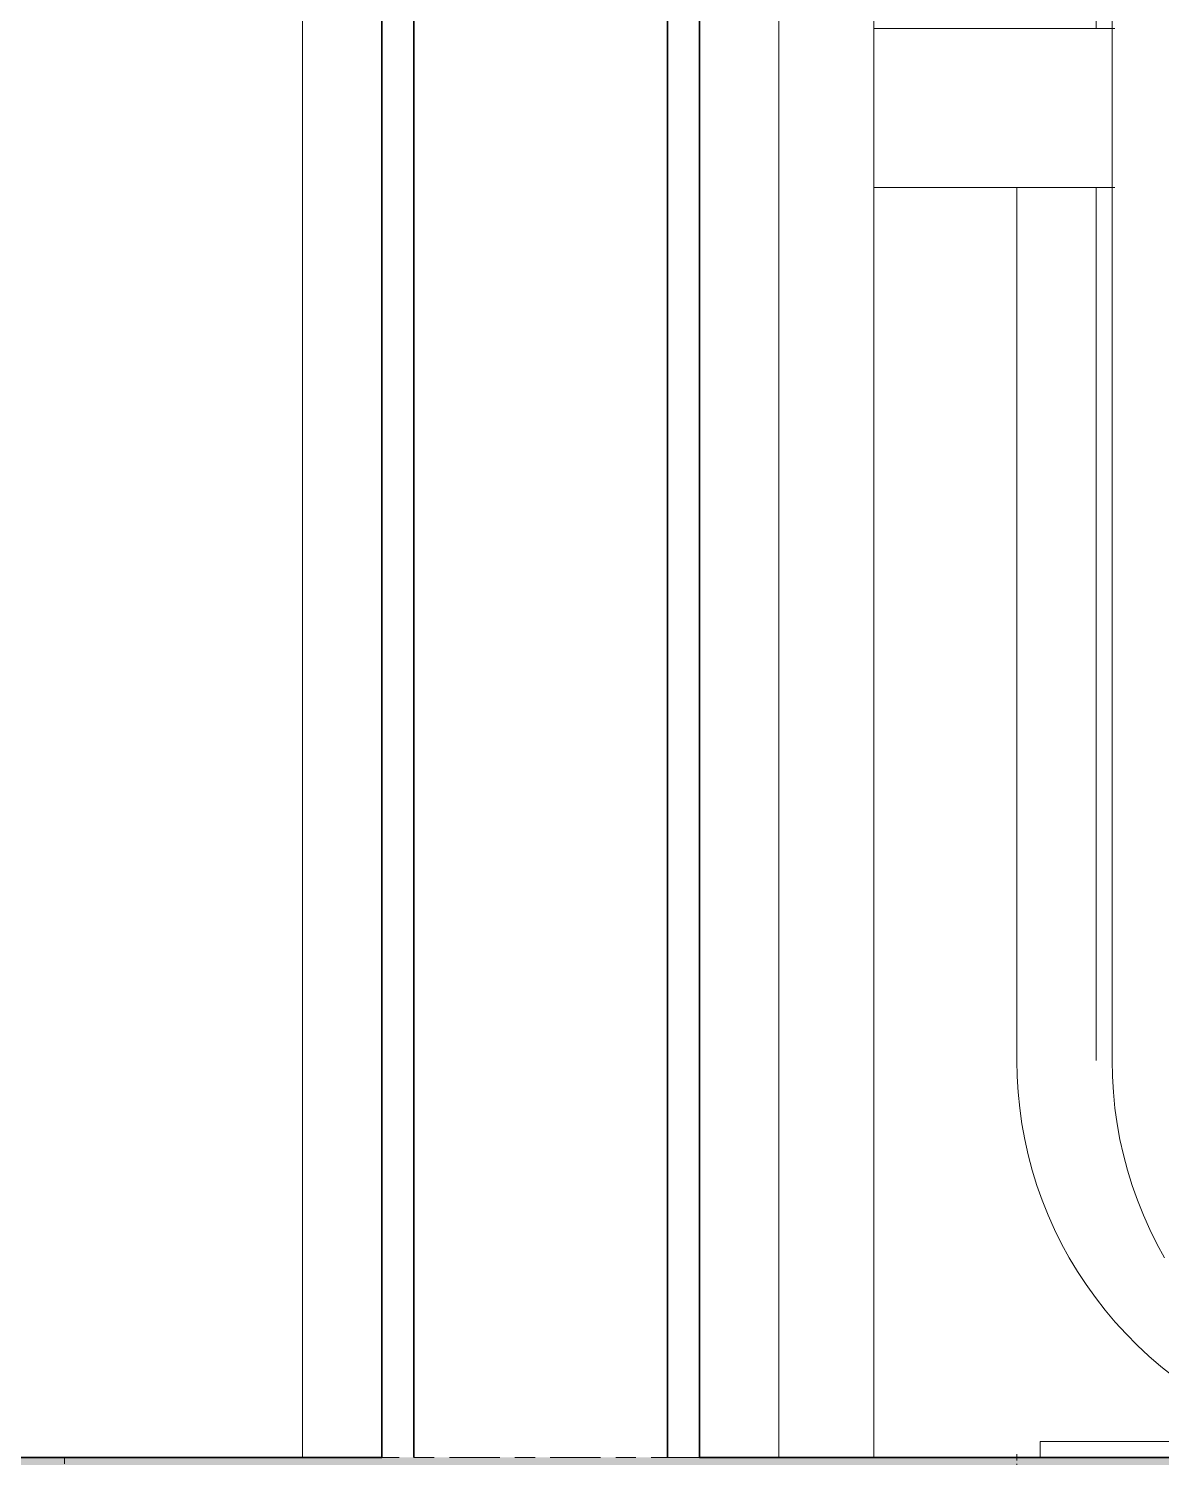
# Model space of a CAD drawing. Header units: millimetres. Extents: x 652554 to 1678317, y -308114 to 170803.
# Drawn here: x 732385.5 to 732742.4, y 153905.5 to 154355.5 of the extents above; entities that cross this region are included whole.
import ezdxf

# ---------------------------------------------------------------- set-up
doc = ezdxf.new("R2010")
doc.units = ezdxf.units.MM
for name, pattern in [('Centre', [31.75, 6.35, -4.7625, 15.875, -4.7625]), ('DPA_Hidden 50', [3, 2, -1]), ('DPA_Hidden 500', [1.4, 0.8, -0.6])]:
    doc.linetypes.add(name, pattern=pattern)
doc.layers.add('000 - 0_HIDE_OBJ_FRAMING_DEF_SUB_1', color=251, linetype='Continuous')
for name, color, linetype, lineweight in [('A-DETL', 1, 'Continuous', 70), ('A-FLOR-E', 2, 'Continuous', 35), ('A-FLOR-LEVL', 3, 'Continuous', 9), ('A-FLOR-PATT', 1, 'Continuous', 70), ('A-GENM', 1, 'Continuous', 9), ('A-GENM-HDLN', 2, 'DPA_Hidden 500', 9), ('A-GLAZ-CURT', 2, 'Continuous', 9), ('A-GLAZ-CWMG', 2, 'Continuous', 35)]:
    doc.layers.add(name, color=color, linetype=linetype, lineweight=lineweight)

# ---------------------------------------------------------------- blocks, each defined once
blk = doc.blocks.new('DPA_CP_Fence Type D - Fence Post Left w MRTA Logo-17962572-2240-01 ENTRANCE 2 ELEVATION 2')
at = {"layer": 'A-GLAZ-CURT'}
for p, q in [((-38883.71, 102895), (-38883.71, 101220)), ((-38733.71, 101220), (-38733.71, 102895))]:
    blk.add_line(p, q, dxfattribs=at)
blk = doc.blocks.new('Rectangular Mullion - Mullion_Beam 300x400-17948330-2240-01 ENTRANCE 2 ELEVATION 2')
at = {"layer": 'A-GLAZ-CWMG'}
for p, q in [((-38958.71, 101220), (-38883.7, 101220)), ((-38883.7, 101220), (-38958.71, 101220)), ((-38703.73, 101220), (-38658.71, 101220)), ((-38658.71, 101220), (-38703.73, 101220))]:
    blk.add_line(p, q, dxfattribs=at)
blk = doc.blocks.new('Rectangular Mullion - Mullion_Beam 300x400-17948329-2240-01 ENTRANCE 2 ELEVATION 2')
at = {"layer": 'A-GLAZ-CWMG'}
for p, q in [((-38958.71, 101220), (-38883.7, 101220)), ((-38883.7, 101220), (-38958.71, 101220)), ((-38658.71, 101220), (-38733.71, 101220)), ((-38703.73, 101220), (-38658.71, 101220))]:
    blk.add_line(p, q, dxfattribs=at)
blk = doc.blocks.new('Rectangular Mullion - Mullion_Beam 300x400-V192-2240-01 ENTRANCE 2 ELEVATION 2')
at = {"layer": 'A-GLAZ-CWMG'}
for p, q in [((-38958.71, 101220), (-38883.7, 101220)), ((-38883.7, 101220), (-38958.71, 101220)), ((-38733.71, 101220), (-38658.71, 101220)), ((-38658.71, 101220), (-38733.71, 101220))]:
    blk.add_line(p, q, dxfattribs=at)
blk = doc.blocks.new('Rectangular Mullion - Mullion_Beam 300x400-17962571-2240-01 ENTRANCE 2 ELEVATION 2')
at = {"layer": 'A-GLAZ-CWMG'}
for p, q in [((-38958.71, 101220), (-38867.11, 101220)), ((-38858.71, 101220), (-38958.71, 101220)), ((-38658.71, 101220), (-38758.71, 101220)), ((-38750.31, 101220), (-38658.71, 101220))]:
    blk.add_line(p, q, dxfattribs=at)
blk = doc.blocks.new('Rectangular Mullion - Mullion_H-Beam-17948301-2240-01 ENTRANCE 2 ELEVATION 2')
at = {"layer": 'A-GLAZ-CWMG'}
for p, q in [((-38858.71, 101220), (-38858.71, 103220)), ((-38858.71, 103220), (-38858.71, 101220)), ((-38848.71, 103220), (-38848.71, 101220)), ((-38848.71, 103220), (-38848.71, 101220)), ((-38848.71, 103220), (-38848.71, 101220)), ((-38848.71, 103220), (-38848.71, 101220)), ((-38768.71, 103220), (-38768.71, 101220)), ((-38768.71, 103220), (-38768.71, 101220)), ((-38768.71, 103220), (-38768.71, 101220)), ((-38768.71, 103220), (-38768.71, 101220)), ((-38758.71, 103220), (-38758.71, 101220)), ((-38758.71, 103220), (-38758.71, 101220))]:
    blk.add_line(p, q, dxfattribs=at)
blk = doc.blocks.new('DPA_GM-Manhole Cover Type 2 - 900x900-10563838-2240-01 ENTRANCE 2 ELEVATION 2')
at = {"layer": '000 - 0_HIDE_OBJ_FRAMING_DEF_SUB_1'}
for p, q in [((-38658.71, 101220), (-37458.71, 101220)), ((-37458.71, 101220), (-38658.71, 101220))]:
    blk.add_line(p, q, dxfattribs=at)
blk = doc.blocks.new('DPA_GM-Manhole Cover Type 2 - 900x900-V447-2240-01 ENTRANCE 2 ELEVATION 2')
at = {"layer": 'A-GENM-HDLN'}
for p, q in [((-38658.71, 101220), (-38651.36, 101220)), ((-38651.36, 101220), (-38658.71, 101220))]:
    blk.add_line(p, q, dxfattribs=at)
blk = doc.blocks.new('DPA_CP_Fence Type D - Fence Post Left w MRTA Logo-17199497-2240-01 ENTRANCE 2 ELEVATION 2')
at = {"layer": 'A-GLAZ-CURT'}
for p, q in [((-38628.71, 103095), (-38628.71, 101345)), ((-38703.71, 101220), (-38703.71, 102895)), ((-38627.86, 101670), (-38703.83, 101670)), ((-38703.71, 101670), (-38628.56, 101670)), ((-38703.83, 101620), (-38627.86, 101620)), ((-38628.58, 101620), (-38703.71, 101620))]:
    blk.add_line(p, q, dxfattribs=at)
at = {"layer": 'A-GLAZ-CURT', "flags": 128}
blk.add_lwpolyline([(-38628.71, 101345), (-38628.61, 101340), (-38628.31, 101335.01), (-38627.81, 101330.04), (-38627.12, 101325.09), (-38626.22, 101320.17), (-38625.13, 101315.29), (-38623.85, 101310.46), (-38622.37, 101305.68), (-38620.7, 101300.97), (-38618.85, 101296.32), (-38616.81, 101291.76), (-38614.59, 101287.28), (-38612.19, 101282.89)], dxfattribs=at)
blk = doc.blocks.new('Rectangular Mullion - Mullion_Beam 300x400-17199496-2240-01 ENTRANCE 2 ELEVATION 2')
at = {"layer": 'A-GLAZ-CWMG'}
for q in [(-38733.71, 101220), (-38703.73, 101220)]:
    blk.add_line((-38651.36, 101220), q, dxfattribs=at)
blk = doc.blocks.new('DPA_Drainage Gutter_Landscape_Type A - DPA_Drainage Gutter_Landscape_Type A-17285389-2240-01 ENTRANCE 2 ELEVATION 2')
at = {"layer": 'A-GENM'}
for p, q in [((-38651.36, 101225), (-38537.83, 101225)), ((-38537.83, 101225), (-38651.36, 101225)), ((-38651.36, 101225), (-38651.36, 101220)), ((-38651.36, 101220), (-38651.36, 101225)), ((-38651.36, 101225), (-38537.83, 101225)), ((-38537.83, 101225), (-38651.36, 101225)), ((-38651.36, 101225), (-38651.36, 101220)), ((-38651.36, 101220), (-38651.36, 101225)), ((-38651.36, 101225), (-38537.83, 101225)), ((-38537.83, 101225), (-38651.36, 101225)), ((-38651.36, 101225), (-38651.36, 101220)), ((-38651.36, 101220), (-38651.36, 101225)), ((-38651.36, 101225), (-38537.83, 101225)), ((-38537.83, 101225), (-38651.36, 101225)), ((-38651.36, 101225), (-38651.36, 101220)), ((-38651.36, 101220), (-38651.36, 101225)), ((-38651.36, 101225), (-38537.83, 101225)), ((-38537.83, 101225), (-38651.36, 101225)), ((-38651.36, 101225), (-38651.36, 101220)), ((-38651.36, 101220), (-38651.36, 101225)), ((-38651.36, 101225), (-38256.36, 101225)), ((-38537.83, 101225), (-38651.36, 101225)), ((-38651.36, 101225), (-38651.36, 101220)), ((-38651.36, 101220), (-38651.36, 101225)), ((-38651.36, 101225), (-38256.36, 101225)), ((-38256.36, 101225), (-38651.36, 101225)), ((-38651.36, 101225), (-38651.36, 101220)), ((-38651.36, 101220), (-38651.36, 101225)), ((-38651.36, 101225), (-38256.36, 101225)), ((-38256.36, 101225), (-38651.36, 101225)), ((-38651.36, 101225), (-38651.36, 101220)), ((-38651.36, 101220), (-38651.36, 101225)), ((-38651.36, 101225), (-38256.36, 101225)), ((-38256.36, 101225), (-38651.36, 101225)), ((-38651.36, 101225), (-38651.36, 101220)), ((-38651.36, 101220), (-38651.36, 101225)), ((-38651.36, 101225), (-38256.36, 101225)), ((-38256.36, 101225), (-38651.36, 101225)), ((-38651.36, 101225), (-38651.36, 101220)), ((-38651.36, 101220), (-38651.36, 101225)), ((-38651.36, 101225), (-38256.36, 101225)), ((-38256.36, 101225), (-38651.36, 101225)), ((-38651.36, 101225), (-38651.36, 101220)), ((-38651.36, 101220), (-38651.36, 101225)), ((-38651.36, 101225), (-38256.36, 101225)), ((-38256.36, 101225), (-38651.36, 101225)), ((-38651.36, 101225), (-38651.36, 101220)), ((-38651.36, 101220), (-38651.36, 101225)), ((-38651.36, 101225), (-38537.83, 101225)), ((-38537.83, 101225), (-38651.36, 101225)), ((-38651.36, 101225), (-38651.36, 101220)), ((-38651.36, 101220), (-38651.36, 101225)), ((-38651.36, 101225), (-38256.36, 101225)), ((-38256.36, 101225), (-38651.36, 101225)), ((-38651.36, 101225), (-38651.36, 101220)), ((-38651.36, 101220), (-38651.36, 101225)), ((-38644.36, 101225), (-38544.36, 101225)), ((-38544.36, 101225), (-38644.36, 101225)), ((-38644.36, 101225), (-38544.36, 101225)), ((-38544.36, 101225), (-38644.36, 101225)), ((-38644.36, 101225), (-38544.36, 101225)), ((-38544.36, 101225), (-38644.36, 101225)), ((-38644.36, 101225), (-38544.36, 101225)), ((-38544.36, 101225), (-38644.36, 101225)), ((-38644.36, 101225), (-38544.36, 101225)), ((-38544.36, 101225), (-38644.36, 101225)), ((-38644.36, 101225), (-38544.36, 101225)), ((-38544.36, 101225), (-38644.36, 101225)), ((-38644.36, 101225), (-38544.36, 101225)), ((-38544.36, 101225), (-38644.36, 101225)), ((-38644.36, 101225), (-38544.36, 101225)), ((-38544.36, 101225), (-38644.36, 101225)), ((-38644.36, 101225), (-38544.36, 101225)), ((-38544.36, 101225), (-38644.36, 101225)), ((-38644.36, 101225), (-38544.36, 101225)), ((-38544.36, 101225), (-38644.36, 101225)), ((-38644.36, 101225), (-38544.36, 101225)), ((-38544.36, 101225), (-38644.36, 101225)), ((-38644.36, 101225), (-38544.36, 101225)), ((-38544.36, 101225), (-38644.36, 101225)), ((-38644.36, 101225), (-38544.36, 101225)), ((-38544.36, 101225), (-38644.36, 101225)), ((-38644.36, 101225), (-38544.36, 101225)), ((-38544.36, 101225), (-38644.36, 101225))]:
    blk.add_line(p, q, dxfattribs=at)
blk = doc.blocks.new('Rectangular Mullion - Mullion_Beam 300x400-15315785-2240-01 ENTRANCE 2 ELEVATION 2')
at = {"layer": 'A-GLAZ-CWMG'}
blk.add_line((-38651.36, 101220), (-38703.73, 101220), dxfattribs=at)
blk.add_line((-38651.36, 101220), (-38703.73, 101220), dxfattribs=at)
blk = doc.blocks.new('DPA_CP_Fence Type D - Fence Post Left w MRTA Logo-V467-2240-01 ENTRANCE 2 ELEVATION 2')
at = {"layer": 'A-GLAZ-CURT'}
for p, q in [((-38633.71, 102188.66), (-38633.71, 101670)), ((-38633.71, 101670), (-38633.71, 102188.66)), ((-38657.86, 101670), (-38703.71, 101670)), ((-38703.71, 101670), (-38658.56, 101670)), ((-38703.71, 101620), (-38657.86, 101620)), ((-38658.58, 101620), (-38703.71, 101620)), ((-38658.71, 101620), (-38658.71, 101345)), ((-38633.71, 101620), (-38633.71, 101345)), ((-38633.71, 101345), (-38633.71, 101620))]:
    blk.add_line(p, q, dxfattribs=at)
at = {"layer": 'A-GLAZ-CURT', "flags": 128}
blk.add_lwpolyline([(-38658.71, 101345), (-38658.61, 101340), (-38658.31, 101335.01), (-38657.81, 101330.04), (-38657.12, 101325.09), (-38656.22, 101320.17), (-38655.13, 101315.29), (-38653.85, 101310.46), (-38652.37, 101305.68), (-38650.7, 101300.97), (-38648.85, 101296.32), (-38646.81, 101291.76), (-38644.59, 101287.28), (-38642.19, 101282.89), (-38639.62, 101278.6), (-38636.88, 101274.42), (-38633.98, 101270.35), (-38630.91, 101266.4), (-38627.69, 101262.58), (-38624.32, 101258.88), (-38620.8, 101255.33), (-38617.15, 101251.92), (-38613.36, 101248.66), (-38609.44, 101245.55)], dxfattribs=at)

msp = doc.modelspace()

# ---------------------------------------------------------------- hatches: boundary and pattern name
at = {"layer": 'A-FLOR-PATT', "lineweight": 9}
h = msp.add_hatch(dxfattribs=at)
h.set_pattern_fill('FP_11', color=256, style=0, pattern_type=2)
h.set_pattern_definition([(50, (761426.9, 52685.5), (728.7365, -63.7558), [76.2, -838.2]), (355, (761426.9, 52685.5), (-140.9716, 764.2276), [60.96, -670.56]), (100.451, (761487.6, 52680.2), (587.77, 700.4668), [64.76, -712.36]), (46.184, (761426.9, 52888.7), (1084.316, -168.171), [114.3, -1257.3]), (96.636, (761517.3, 52874.7), (949.61, 989.71), [97.14, -1068.54]), (351.184, (761426.9, 52888.7), (949.62, 989.701), [91.44, -1005.84]), (21, (761528.5, 52837.9), (606.458, -409.0606), [76.2, -838.2]), (326, (761528.5, 52837.9), (247.2083, 736.753), [60.96, -670.56]), (71.451, (761579, 52803.8), (853.6683, 327.6855), [64.76, -712.36]), (37.5, (761426.9, 52685.5), (12.3547, 338.2201), [33.528, -628.904, 33.528, -647.192, -673.1]), (37.5, (761426.9, 52685.5), (12.3547, 338.2201), [-1343.152, 33.528, -639.572]), (7.5, (761426.9, 52685.5), (267.2789, 400.7221), [33.528, -354.584, 33.528, -613.664, -256.54]), (7.5, (761426.9, 52685.5), (267.2789, 400.7221), [-1035.304, 33.528, -223.012]), (327.5, (761200.32, 52685.5), (542.3633, -22.91534), [33.528, -220.472, 33.528, -758.952, -1051.56]), (327.5, (761200.32, 52685.5), (542.3633, -22.91534), [-1046.48, 33.528, -1018.032]), (317.5, (761098.7, 52685.5), (592.517, 101.7071), [33.528, -296.672, 33.528, -492.76, -746.76]), (317.5, (761098.7, 52685.5), (592.517, 101.7071), [-856.488, 33.528, -713.232])])
h.paths.add_polyline_path([(728597.4073, 153755.4952), (751724.2123, 153755.4952), (751724.2123, 153905.4952), (728597.4073, 153905.4952)])

# ---------------------------------------------------------------- linework, layer by layer
at = {"layer": 'A-DETL', "color": 9, "linetype": 'DPA_Hidden 50', "lineweight": 9}
for p, q in [((732396.8558, 153905.4952), (732396.8558, 151947.1194)), ((732696.8558, 153906.4952), (732696.8558, 151947.1194))]:
    msp.add_line(p, q, dxfattribs=at)
at = {"layer": 'A-FLOR-E'}
for p, q in [((728597.4073, 153905.4952), (732471.8728, 153905.4952)), ((732621.8558, 153905.4952), (732704.2084, 153905.4952))]:
    msp.add_line(p, q, dxfattribs=at)
at = {"layer": 'A-FLOR-LEVL', "linetype": 'Centre'}
msp.add_line((725077.5054, 153905.4952), (766666.9021, 153905.4952), dxfattribs=at)

# ---------------------------------------------------------------- block references
at = {"layer": 'A-GENM'}
for name in ['DPA_Drainage Gutter_Landscape_Type A - DPA_Drainage Gutter_Landscape_Type A-17285389-2240-01 ENTRANCE 2 ELEVATION 2', 'DPA_GM-Manhole Cover Type 2 - 900x900-10563838-2240-01 ENTRANCE 2 ELEVATION 2', 'DPA_GM-Manhole Cover Type 2 - 900x900-V447-2240-01 ENTRANCE 2 ELEVATION 2']:
    msp.add_blockref(name, (771355.5694, 52685.4952), dxfattribs=at)
at = {"layer": 'A-GLAZ-CURT'}
for name in ['DPA_CP_Fence Type D - Fence Post Left w MRTA Logo-V467-2240-01 ENTRANCE 2 ELEVATION 2', 'DPA_CP_Fence Type D - Fence Post Left w MRTA Logo-17199497-2240-01 ENTRANCE 2 ELEVATION 2', 'DPA_CP_Fence Type D - Fence Post Left w MRTA Logo-17962572-2240-01 ENTRANCE 2 ELEVATION 2']:
    msp.add_blockref(name, (771355.5694, 52685.4952), dxfattribs=at)
at = {"layer": 'A-GLAZ-CWMG'}
for name in ['Rectangular Mullion - Mullion_H-Beam-17948301-2240-01 ENTRANCE 2 ELEVATION 2', 'Rectangular Mullion - Mullion_Beam 300x400-17948330-2240-01 ENTRANCE 2 ELEVATION 2', 'Rectangular Mullion - Mullion_Beam 300x400-17948329-2240-01 ENTRANCE 2 ELEVATION 2', 'Rectangular Mullion - Mullion_Beam 300x400-V192-2240-01 ENTRANCE 2 ELEVATION 2', 'Rectangular Mullion - Mullion_Beam 300x400-17962571-2240-01 ENTRANCE 2 ELEVATION 2', 'Rectangular Mullion - Mullion_Beam 300x400-17199496-2240-01 ENTRANCE 2 ELEVATION 2', 'Rectangular Mullion - Mullion_Beam 300x400-15315785-2240-01 ENTRANCE 2 ELEVATION 2']:
    msp.add_blockref(name, (771355.5694, 52685.4952), dxfattribs=at)

doc.saveas('drawing.dxf')
